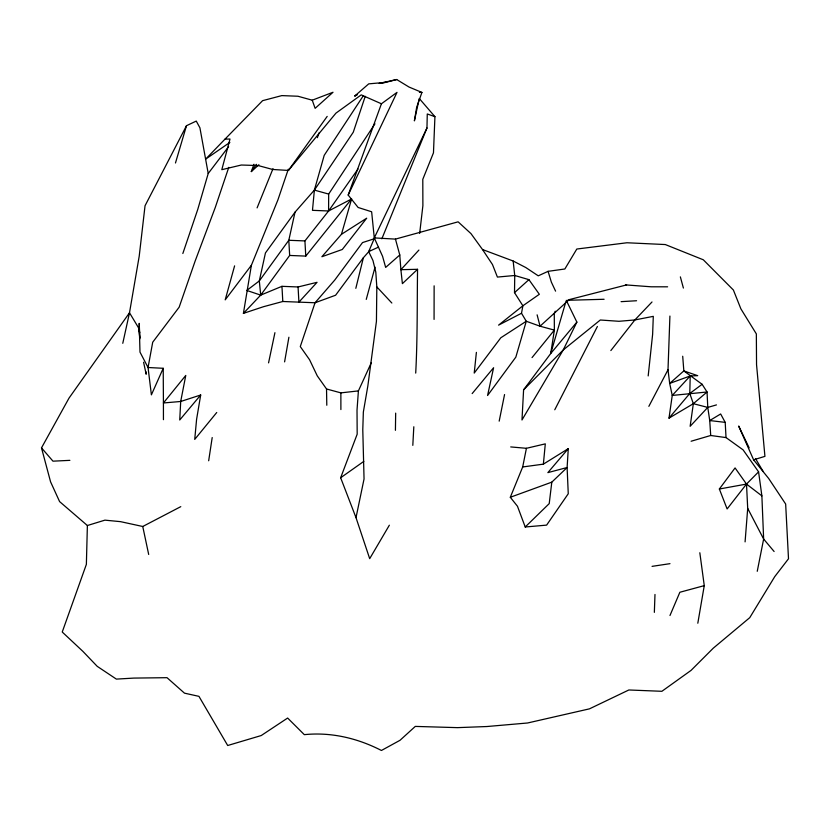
<?xml version="1.0" encoding="UTF-8"?>
<svg xmlns="http://www.w3.org/2000/svg" width="830" height="830" viewBox="0 0 830 830"><rect width="100%" height="100%" fill="white"/><g stroke="black" fill="none" stroke-linecap="round" stroke-linejoin="round"><path stroke-width="1.25" d="M288.321 169.175L277.925 199.854L251.386 265.278L243.408 313.377L260.703 295.117L289.66 255.453L305.772 256.097L304.921 240.918L328.587 210.976L328.67 194.075L374.952 123.805M374.745 237.39L368.686 251.625L372.961 260.527L375.793 272.064L376.82 286.9L376.436 321.303L367.835 385.992L363.353 412.022L362.783 429.795L364.048 478.972L356.008 517.661L369.692 558.673L389.353 525.203M669.914 316.054L668.005 369.775L669.675 383.429L672.248 395.443L669.001 418.144L693.341 403.691L707.056 391.999L702.128 384.3L683.837 370.917L682.706 356.246M395.422 430.314L395.671 413.122M434.132 285.831L434.069 319.405M566.268 300.315L576.871 322.113L563.248 349.949L521.987 419.97L523.595 389.83L550.726 353.518L554.367 330.112L540.039 326.2L526.272 321.262L521.51 313.263L522.879 305.782L514.507 292.637L514.735 275.487L513.158 261.014L482.51 249.529L470.973 233.614L458.119 221.828L395.454 239.102L374.278 237.909L371.643 211.775L358.135 207.479L348.185 195.071L381.427 103.781L397.01 92.369L348.185 195.071M415.706 373.095C417.563 338.505 417.075 303.894 417.552 269.304L400.89 269.688L399.78 254.976L395.454 239.102M381.862 238.791L426.962 128.007L427.274 113.969L434.93 116.667L433.468 152.834L422.792 179.332L422.885 205.695L419.669 233.406M182.839 253.503L197.779 209.357L208.216 173.491L199.916 127.81L196.264 121.076L186.491 125.704L145.043 205.736L139.212 256.19L129.501 312.775L69.014 398.11L41.5 447.878L50.568 481.825L59.594 501.59L87.378 525.525L86.372 564.348L62.24 632.024L82.938 651.415L97.214 666.334L116.366 679.106L133.889 678.089L167.027 677.685L184.478 693.154L198.941 696.349L227.7 745.506L261.222 735.546L287.637 718.043L304.32 734.654C331.118 731.925 357.616 738.212 381.437 750.476L400.019 740.287L415.291 726.406L457.486 727.64L486.899 726.53L527.569 722.992L589.456 708.851L628.839 689.979L661.884 691.297L691.027 670.412L713.302 648.147L749.76 617.655L774.753 576.622L788.5 558.766L785.657 504.028L768.663 478.464L753.599 459.83L738.669 426.039L749.137 447.816M654.351 612.364L654.984 594.467M412.811 445.357L413.817 426.765M543.37 464.146L568.28 448.657L567.118 467.518L568.26 493.746L546.617 525.12L525.224 526.988L517.464 506.248L510.305 497.274L522.693 466.958L526.417 448.304L545.3 443.863L543.37 464.146L522.693 466.958M371.269 362.814L358.404 390.899L357.014 410.196L357.18 434.183L340.653 477.758L356.008 517.661M745.081 541.886L747.706 508.406L746.502 484.077L735.069 467.933L719.351 489.005L727.122 508.946L746.502 484.077L758.579 471.845L743.099 449.87L726.032 437.586L710.708 435.491L691.12 441.238M363.426 95.564L324.198 155.355L314.383 190.101L312.474 210.332L328.587 210.976L351.598 198.961L341.452 234.299L321.884 256.729L342.302 249.477L366.694 218.197L341.452 234.299M476.389 352.377L474.221 373.085L500.812 337.769L526.272 321.262L515.835 357.128L487.573 395.505L493.601 367.732L472.166 393.586M648.189 375.928L652.629 334.303L653.293 316.355L634.877 319.944L618.993 321.293L600.308 320.007L563.248 349.949L523.595 389.83M568.28 448.657L547.873 472.623L567.118 467.518L551.805 482.147L549.221 503.613L525.224 526.988M710.708 435.491L709.733 420.551L707.772 407.406L707.056 391.999L672.248 395.443L690.218 375.949L669.675 383.429L683.837 370.917L697.708 375.668L690.218 375.949L689.782 393.472L693.341 403.691L690.145 426.298L707.772 407.406L716.477 404.905M208.672 460.764L212.2 437.555M163.437 419.679L163.427 402.975L180.701 401.481L200.694 394.997L196.606 419.243L194.728 439.402L216.734 412.5M697.812 623.226L704.265 585.638L699.825 552.749M284.597 361.88L288.902 337.229M757.251 571.299L763.642 539.043L761.878 495.873L758.579 471.845M499.183 421.142L504.557 394.551M268.557 362.876L274.927 332.685M122.778 343.309L129.501 312.775L138.558 327.829L139.751 332.747M365.231 96.342L353.269 132.229L314.383 190.101L295.024 212.158L288.809 240.285L289.66 255.453M355.821 288.342L363.374 257.746L370.035 250.224M366.248 299.402L375.046 267.156M234.6 265.859L225.2 299.848L251.386 265.278M565.904 301.549L550.726 353.518L576.871 322.113M175.472 162.991L186.491 125.704M228.769 167.37L215.261 207.49L195.071 261.253L179.156 307.183L152.71 342.219L148.051 367.514L151.392 394.852L163.22 368.292L148.051 367.514L139.99 352.107L139.201 323.358L139.865 337.478M317.371 137.697L319.011 132.914M258.898 164.745L251.303 171.582L253.949 164.267M555.208 311.209L554.274 313.543L554.367 330.112L532.04 357.595M257.093 207.884L273.008 168.656M669.976 615.507L679.863 592.257L704.265 585.638M379.175 83.446L396.678 79.524L409.034 87.046L421.92 92.431L416.66 107.309L414.388 120.869L419.254 98.49L434.93 116.667M426.962 128.007L374.278 237.909L382.578 256.335L385.66 267.416L399.78 254.976M554.772 409.761L597.393 326.481M648.853 406.337L668.005 369.775M328.587 210.976L358.021 168.998M251.303 171.582L256.429 164.319M229.869 142.407L205.57 159.204L224.982 139.15L229.993 139.025L221.807 169.683L241.323 165.025L258.13 165.544L272.697 169.476L288.425 170.441L327.186 116.397M295.024 212.158L265.444 252.943L259.313 280.924L260.703 295.117L281.951 286.329L298.063 286.962L317.05 282.325L298.914 302.13L298.063 286.962M363.374 257.746L335.6 295.231L315.037 302.763L282.802 301.498L263.504 306.706L243.408 313.377M208.216 173.491L228.603 146.692M610.849 350.561L634.877 319.944L652.007 301.975M305.772 256.097L351.598 198.961M288.425 170.441L335.963 113.119L361.237 94.869L381.427 103.781M200.694 394.997L179.737 419.98L180.701 401.481L185.775 375.44L163.427 402.975L163.22 368.292M669.001 418.144L689.782 393.472L702.128 384.3M418.911 250.069L400.89 269.688L402.394 283.652L417.552 269.304M224.982 139.15L262.591 100.669L281.806 95.606L297.929 96.239L312.236 100.191L333.017 92.265L315.13 108.336L312.236 100.191M514.507 292.637L528.918 279.648L539.334 294.287L522.879 305.782L498.571 325.132L521.51 313.263M356.983 94.817L354.784 95.99L368.728 83.861L386.023 82.326L396.678 79.524M340.653 477.758L363.799 461.397M354.784 95.99L356.921 94.848M87.378 525.525L104.902 520.151L120.537 521.655L142.75 526.49L180.784 506.653M368.686 251.625L378.47 247.133M753.599 459.83L764.928 456.365L756.545 364.661L756.348 333.909L740.879 308.843L733.388 290.023L703.311 259.79L665.297 244.549L626.951 242.765L576.809 249.031L564.857 268.993L548.08 271.337L538.265 275.83L525.815 267.55L513.158 261.014M510.305 497.274L551.805 482.147M374.278 238.77L362.523 242.578L334.749 280.063L315.037 302.763L300.284 346.567L309.559 359.722L317.247 375.834L326.532 388.98L326.792 405.248M626.609 284.898L569.193 299.63L540.039 326.2L537.114 314.84M719.351 489.005L746.502 484.077L761.878 495.873M380.244 83.322L386.023 82.326M652.058 566.361L669.986 563.663M326.532 388.98L340.871 392.87L358.404 390.899M621.089 301.663L636.568 300.74M69.876 460.349L52.975 461.169L41.5 447.878M567.523 300.284L604.095 299.277M667.611 286.817L651.156 286.796L625.602 284.898M304.921 240.918L288.809 240.285L259.313 280.924L246.79 290.448L260.703 295.117M419.409 92.306L421.92 92.431M510.72 446.924L526.417 448.304M725.202 422.366L709.733 420.551L720.648 413.973L725.202 422.366L726.032 437.586M693.341 403.691L707.772 407.406M314.383 190.101L328.67 194.075M528.918 279.648L514.735 275.487L497.409 277.075L492.481 264.542L482.51 249.529M376.82 286.9L391.843 303.023M774.11 551.504L763.642 539.043L747.706 508.406M755.497 458.554L763.123 471.44M555.581 291.143L551.369 282.138L548.08 271.337M680.361 276.878L683.391 288.052M143.59 362.243L146.173 374.226L145.924 371.684M142.75 526.49L148.684 554.461M138.558 327.829L139.928 338.764M281.951 286.329L282.802 301.498M340.871 392.87L340.891 409.564"/></g></svg>
